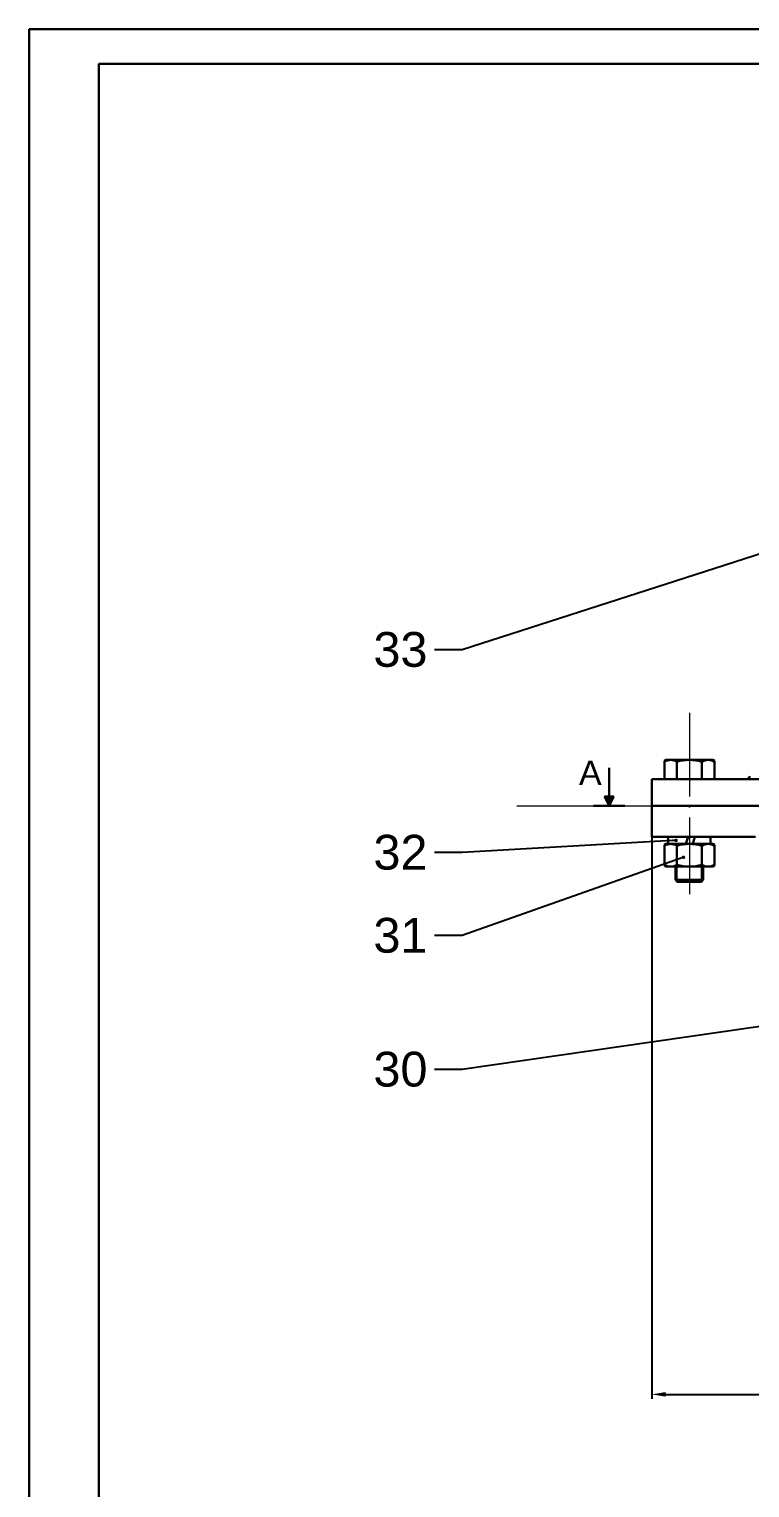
# Model space of a CAD drawing. Header units: millimetres. Extents: x 49696 to 99999, y 29542 to 60309.
# Drawn here: x 49696.3 to 49903.4, y 29963.3 to 30382.6 of the extents above; entities that cross this region are included whole.
import ezdxf
from ezdxf import colors
from ezdxf.entities.mleader import LeaderData, LeaderLine
from ezdxf.math import Vec2, Vec3

# ---------------------------------------------------------------- set-up
doc = ezdxf.new("R2010")
doc.units = ezdxf.units.MM
doc.linetypes.add('ACAD_ISO04W100', pattern=[30, 24, -3, 0, -3])
for name, color, linetype, lineweight in [('Centerline', 7, 'ACAD_ISO04W100', 13), ('Linii groase', 7, 'Continuous', 30), ('Linii subtiri', 7, 'Continuous', 13)]:
    doc.layers.add(name, color=color, linetype=linetype, lineweight=lineweight)
doc.styles.get("Standard").update_dxf_attribs({"font": 'arial.ttf'})
doc.dimstyles.new('ISO-25', dxfattribs={"dimtxt": 3, "dimasz": 4, "dimexe": 1.25, "dimexo": 0.625, "dimtad": 1, "dimtxsty": 'Standard', "dimcen": 2.5, "dimadec": 0, "dimazin": 0, "dimtfac": 1, "dimtmove": 0, "dimatfit": 3, "dimfxl": 1, "dimarcsym": 0})

# ---------------------------------------------------------------- blocks, each defined once
blk = doc.blocks.new('*D65')
at = {"layer": 'Defpoints', "color": 0, "transparency": 16777216}
for p in [(49875.28, 30158.72), (50185.59, 30159.39), (50185.59, 29990.15)]:
    blk.add_point(p, dxfattribs=at)
at = {"layer": 'Linii subtiri', "color": 0, "lineweight": -2, "transparency": 16777216}
for p, q in [((49875.28, 30158.09), (49875.28, 29988.9)), ((50185.59, 30158.77), (50185.59, 29988.9)), ((49879.28, 29990.15), (50181.59, 29990.15))]:
    blk.add_line(p, q, dxfattribs=at)
at = {"layer": 'Linii subtiri', "color": 0, "transparency": 16777216}
for points in [[(49879.28, 29990.81), (49879.28, 29989.48), (49875.28, 29990.15)], [(50181.59, 29990.81), (50181.59, 29989.48), (50185.59, 29990.15)]]:
    blk.add_solid(points, dxfattribs=at)
at = {"layer": 'Linii subtiri', "color": 0, "transparency": 16777216, "insert": (50030.43, 29994.35), "char_height": 7, "width": 5.5133, "attachment_point": 5}
blk.add_mtext('310', dxfattribs=at)
blk = doc.blocks.new('_Dot')
at = {"color": 0, "linetype": 'ByBlock', "lineweight": -2}
blk.add_line((-0.5, 0), (-1, 0), dxfattribs=at)
at = {"color": 0, "linetype": 'ByBlock', "const_width": 0.5}
blk.add_lwpolyline([(-0.25, 0, 1), (0.25, 0, 1)], format="xyb", close=True, dxfattribs=at)

msp = doc.modelspace()

# ---------------------------------------------------------------- hatches: boundary and pattern name
at = {"layer": 'Linii groase'}
h = msp.add_hatch(color=256, dxfattribs=at)
h.dxf.hatch_style = 1
h.paths.add_polyline_path([(49863.025, 30162.077), (49861.686, 30162.077), (49863.025, 30159.392)])
h.paths.add_polyline_path([(49864.364, 30162.077), (49863.025, 30162.077), (49863.025, 30159.392)])

# ---------------------------------------------------------------- linework, layer by layer
at = {"linetype": 'ByBlock', "lineweight": 30, "ltscale": 15}
for p, q in [((49696.313, 30382.636), (50885.313, 30382.636)), ((49716.313, 30372.636), (50875.313, 30372.636))]:
    msp.add_line(p, q, dxfattribs=at)
at = {"lineweight": 30}
for p, q in [((49696.313, 30379.636), (49696.313, 29541.636)), ((49716.313, 30369.636), (49716.313, 29551.636))]:
    msp.add_line(p, q, dxfattribs=at)
at = {"layer": 'Centerline'}
for p, q in [((49886.079, 30186.052), (49886.079, 30133.968)), ((49886.079, 30167.042), (49878.889, 30167.042)), ((49836.479, 30159.392), (49998.402, 30159.392))]:
    msp.add_line(p, q, dxfattribs=at)
at = {"layer": 'Linii groase'}
for p, q in [((49696.313, 30379.636), (49696.313, 30382.636)), ((49716.313, 30369.636), (49716.313, 30372.636)), ((49863.025, 30159.392), (49863.025, 30170.242)), ((49879.389, 30172.542), (49878.889, 30172.253)), ((49878.889, 30167.042), (49878.889, 30172.253)), ((49879.389, 30172.542), (49886.079, 30172.542)), ((49879.389, 30172.542), (49880.889, 30172.542)), ((49882.484, 30167.042), (49882.484, 30172.042)), ((49892.769, 30172.542), (49886.079, 30172.542)), ((49889.674, 30167.042), (49889.674, 30172.042)), ((49892.769, 30172.542), (49891.269, 30172.542)), ((49892.769, 30172.542), (49893.269, 30172.253)), ((49893.269, 30167.042), (49893.269, 30172.253)), ((49902.449, 30167.042), (49875.279, 30167.042)), ((49875.279, 30167.042), (49875.279, 30150.392)), ((49875.279, 30167.042), (49886.079, 30167.042)), ((49878.889, 30167.042), (49882.484, 30167.042)), ((49902.449, 30167.042), (49880.849, 30167.042)), ((49902.449, 30167.042), (49908.331, 30167.042)), ((49863.025, 30159.392), (49861.686, 30162.077)), ((49861.686, 30162.077), (49863.025, 30162.077)), ((49863.025, 30159.392), (49864.364, 30162.077)), ((49864.364, 30162.077), (49863.025, 30162.077)), ((49858.525, 30159.392), (49867.525, 30159.392)), ((49875.279, 30159.392), (49926.772, 30159.392)), ((49905.086, 30150.392), (49875.279, 30150.392)), ((49879.389, 30148.392), (49878.889, 30148.103)), ((49878.889, 30142.892), (49878.889, 30148.103)), ((49879.389, 30148.392), (49886.079, 30148.392)), ((49879.389, 30148.392), (49880.889, 30148.392)), ((49886.079, 30150.392), (49879.979, 30150.392)), ((49879.979, 30150.392), (49879.979, 30148.392)), ((49879.979, 30148.392), (49892.179, 30148.392)), ((49886.079, 30150.392), (49885.079, 30150.392)), ((49885.079, 30148.392), (49885.679, 30150.392)), ((49885.079, 30148.392), (49887.079, 30148.392)), ((49892.769, 30148.392), (49886.079, 30148.392)), ((49887.079, 30148.392), (49887.679, 30150.392)), ((49892.769, 30148.392), (49891.269, 30148.392)), ((49892.179, 30148.392), (49892.179, 30150.392)), ((49892.769, 30148.392), (49893.269, 30148.103)), ((49893.269, 30142.892), (49893.269, 30148.103)), ((49882.484, 30142.892), (49882.484, 30147.892)), ((49889.674, 30142.892), (49889.674, 30147.892)), ((49893.269, 30142.181), (49893.269, 30145.142)), ((49878.889, 30142.892), (49878.889, 30142.181)), ((49879.389, 30141.892), (49878.889, 30142.181)), ((49879.389, 30141.892), (49892.769, 30141.892)), ((49882.079, 30141.892), (49882.079, 30138.042)), ((49882.484, 30142.892), (49882.484, 30142.392)), ((49889.674, 30142.892), (49889.674, 30142.392)), ((49890.079, 30138.042), (49890.079, 30141.892)), ((49892.769, 30141.892), (49893.269, 30142.181)), ((49893.269, 30142.181), (49893.269, 30142.892)), ((49882.079, 30138.042), (49882.079, 30138.542)), ((49882.079, 30138.042), (49882.079, 30138.292)), ((49882.079, 30138.292), (49882.079, 30138.042)), ((49882.079, 30138.042), (49890.079, 30138.042)), ((49882.579, 30137.542), (49882.079, 30138.042)), ((49882.579, 30137.542), (49889.579, 30137.542)), ((49886.079, 30138.042), (49886.079, 30137.542)), ((49889.579, 30137.542), (49890.079, 30138.042))]:
    msp.add_line(p, q, dxfattribs=at)
for centre, radius, start, end in [((49880.686, 30169.061), 3.481, 58.91068, 121.08932), ((49886.079, 30159.368), 13.174, 74.16396, 105.83604), ((49891.471, 30169.061), 3.481, 58.91068, 121.08932), ((49902.449, 30168.042), 1, 270, 352.45685), ((49880.686, 30144.911), 3.481, 58.91068, 121.08932), ((49886.079, 30135.218), 13.174, 74.16396, 105.83604), ((49891.471, 30144.911), 3.481, 58.91068, 121.08932), ((49880.686, 30145.373), 3.481, 238.91068, 301.08932), ((49886.079, 30155.066), 13.174, 254.16396, 285.83604), ((49891.471, 30145.373), 3.481, 238.91068, 301.08932)]:
    msp.add_arc(centre, radius, start, end, dxfattribs=at)
at = {"layer": 'Linii subtiri'}
for p, q in [((49885.079, 30148.392), (49887.079, 30148.392)), ((49882.579, 30137.542), (49882.579, 30141.892)), ((49889.579, 30137.542), (49889.579, 30141.892))]:
    msp.add_line(p, q, dxfattribs=at)

# ---------------------------------------------------------------- texts
at = {"layer": 'Linii groase', "insert": (49854.334, 30172.359), "char_height": 7, "attachment_point": 1}
msp.add_mtext_dynamic_manual_height_columns('A', width=4.07961, gutter_width=12.5, heights=[0], dxfattribs=at)

# ---------------------------------------------------------------- dimensions: what is measured, and where the dimension line sits
at = {"layer": 'Linii subtiri'}
dim = msp.add_linear_dim(base=(50185.589, 29990.146), p1=(49875.279, 30158.717), p2=(50185.589, 30159.392), text='310', dimstyle='ISO-25', override={"dimtxt": 7}, dxfattribs=at)
dim.commit()
dim.dimension.update_dxf_attribs({"geometry": '*D65', "text_midpoint": (50030.434, 29990.146), "dimtype": 160})

# ---------------------------------------------------------------- leaders
ml = msp.add_multileader_mtext('Standard', dxfattribs=at)
ml.set_content('33', color=256)
ml.set_leader_properties()
ml.set_arrow_properties(name='DOT')
ml.build(insert=Vec2(0, 0))
ml.multileader.update_dxf_attribs({"arrow_head_size": 1})
ctx = ml.context
ctx.base_point, ctx.char_height, ctx.arrow_head_size, ctx.plane_origin = Vec3(49794.475, 30204.23), 10, 1, Vec3(49917.147, 30242.482)
ctx.text_align_type = 2
notes = []
notes.append((ctx, [(0, (1, 1, 0), (49820.793, 30204.23), (-1, 0), 8, [(0, [(49924.331, 30237.546)], 0, [])])]))
ctx.mtext.insert, ctx.mtext.alignment, ctx.mtext.flow_direction = Vec3(49810.793, 30209.319), 3, 5
ml = msp.add_multileader_mtext('Standard', dxfattribs=at)
ml.set_content('32', color=256)
ml.set_leader_properties()
ml.set_arrow_properties(name='DOT')
ml.build(insert=Vec2(0, 0))
ml.multileader.update_dxf_attribs({"arrow_head_size": 1})
ctx = ml.context
ctx.base_point, ctx.char_height, ctx.arrow_head_size, ctx.plane_origin = Vec3(49794.578, 30145.918), 10, 1, Vec3(49882.227, 30149.415)
ctx.text_align_type = 2
notes.append((ctx, [(0, (1, 1, 0), (49820.793, 30145.918), (-1, 0), 8, [(0, [(49882.227, 30149.415)], 0, [])])]))
ctx.mtext.insert, ctx.mtext.alignment, ctx.mtext.flow_direction = Vec3(49810.793, 30151.007), 3, 5
ml = msp.add_multileader_mtext('Standard', dxfattribs=at)
ml.set_content('31', color=256)
ml.set_leader_properties()
ml.set_arrow_properties(name='DOT')
ml.build(insert=Vec2(0, 0))
ml.multileader.update_dxf_attribs({"arrow_head_size": 1})
ctx = ml.context
ctx.base_point, ctx.char_height, ctx.arrow_head_size, ctx.plane_origin = Vec3(49796.406, 30122.039), 10, 1, Vec3(49884.363, 30144.544)
ctx.text_align_type = 2
notes.append((ctx, [(0, (1, 1, 0), (49820.793, 30122.039), (-1, 0), 8, [(0, [(49884.363, 30144.544)], 0, [])])]))
ctx.mtext.insert, ctx.mtext.alignment, ctx.mtext.flow_direction = Vec3(49810.793, 30127.127), 3, 5
ml = msp.add_multileader_mtext('Standard', dxfattribs=at)
ml.set_content('30', color=256)
ml.set_leader_properties()
ml.set_arrow_properties(name='DOT')
ml.build(insert=Vec2(0, 0))
ml.multileader.update_dxf_attribs({"arrow_head_size": 1})
ctx = ml.context
ctx.base_point, ctx.char_height, ctx.arrow_head_size, ctx.plane_origin = Vec3(49794.509, 30083.556), 10, 1, Vec3(49984.818, 30107.251)
ctx.text_align_type = 2
notes.append((ctx, [(0, (1, 1, 0), (49820.793, 30083.556), (-1, 0), 8, [(0, [(49984.818, 30107.251)], 0, [])])]))
ctx.mtext.insert, ctx.mtext.alignment, ctx.mtext.flow_direction = Vec3(49810.793, 30088.645), 3, 5
for ctx, leaders in notes:
    for number, flags, end, landing, length, lines in leaders:
        leader = LeaderData()
        leader.index, (leader.has_last_leader_line, leader.has_dogleg_vector, leader.attachment_direction) = number, flags
        leader.last_leader_point, leader.dogleg_vector, leader.dogleg_length = Vec3(end), Vec3(landing), length
        for number, points, colour, breaks in lines:
            line = LeaderLine()
            line.index, line.vertices, line.color, line.breaks = number, Vec3.list(points), colors.encode_raw_color(colour), breaks
            leader.lines.append(line)
        ctx.leaders.append(leader)

doc.saveas('drawing.dxf')
